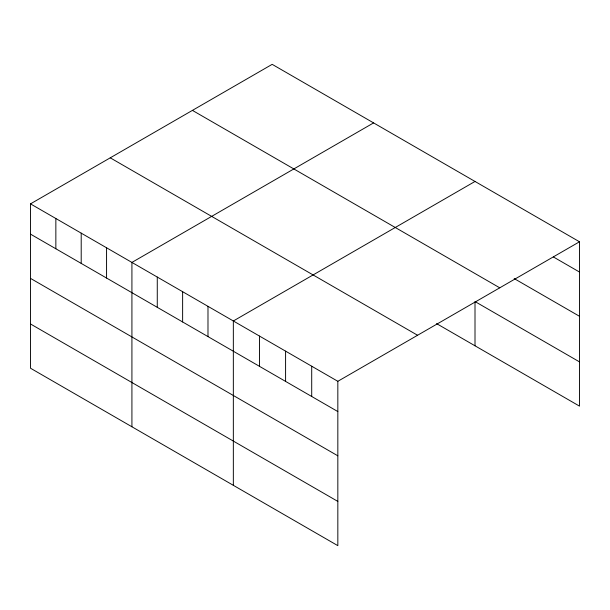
<?xml version="1.0" encoding="UTF-8"?>
<svg xmlns="http://www.w3.org/2000/svg" width="610" height="610" viewBox="0 0 610 610"><rect width="100%" height="100%" fill="white"/><g stroke="black" fill="none" stroke-linecap="round" stroke-linejoin="round"><path stroke-width="0.91" d="M30.5 203.87L337.833 381.303L337.833 545.653L30.5 368.219L30.5 203.87L272.167 64.347L579.5 241.781L579.5 406.13L436.569 323.605M373.587 122.9L131.92 262.422L131.92 426.771M475.007 181.452L233.34 320.982L233.34 485.324M337.833 381.303L579.5 241.781M553.377 256.955L579.5 272.037M514.192 278.587L579.5 316.285M192.417 110.387L499.75 287.821M579.5 361.882L475.007 301.553L475.007 345.801M110.25 157.83L417.583 335.264M30.5 234.133L337.833 411.567M30.5 278.381L337.833 455.815M30.5 323.971L337.833 501.405M311.71 366.229L311.71 396.485M285.587 351.146L285.587 381.402M259.463 336.064L259.463 366.32M207.987 306.342L207.987 336.598M182.626 291.702L182.626 321.958M157.273 277.062L157.273 307.326M106.567 247.79L106.567 278.046M81.206 233.15L81.206 263.406M55.853 218.51L55.853 248.766"/></g></svg>
